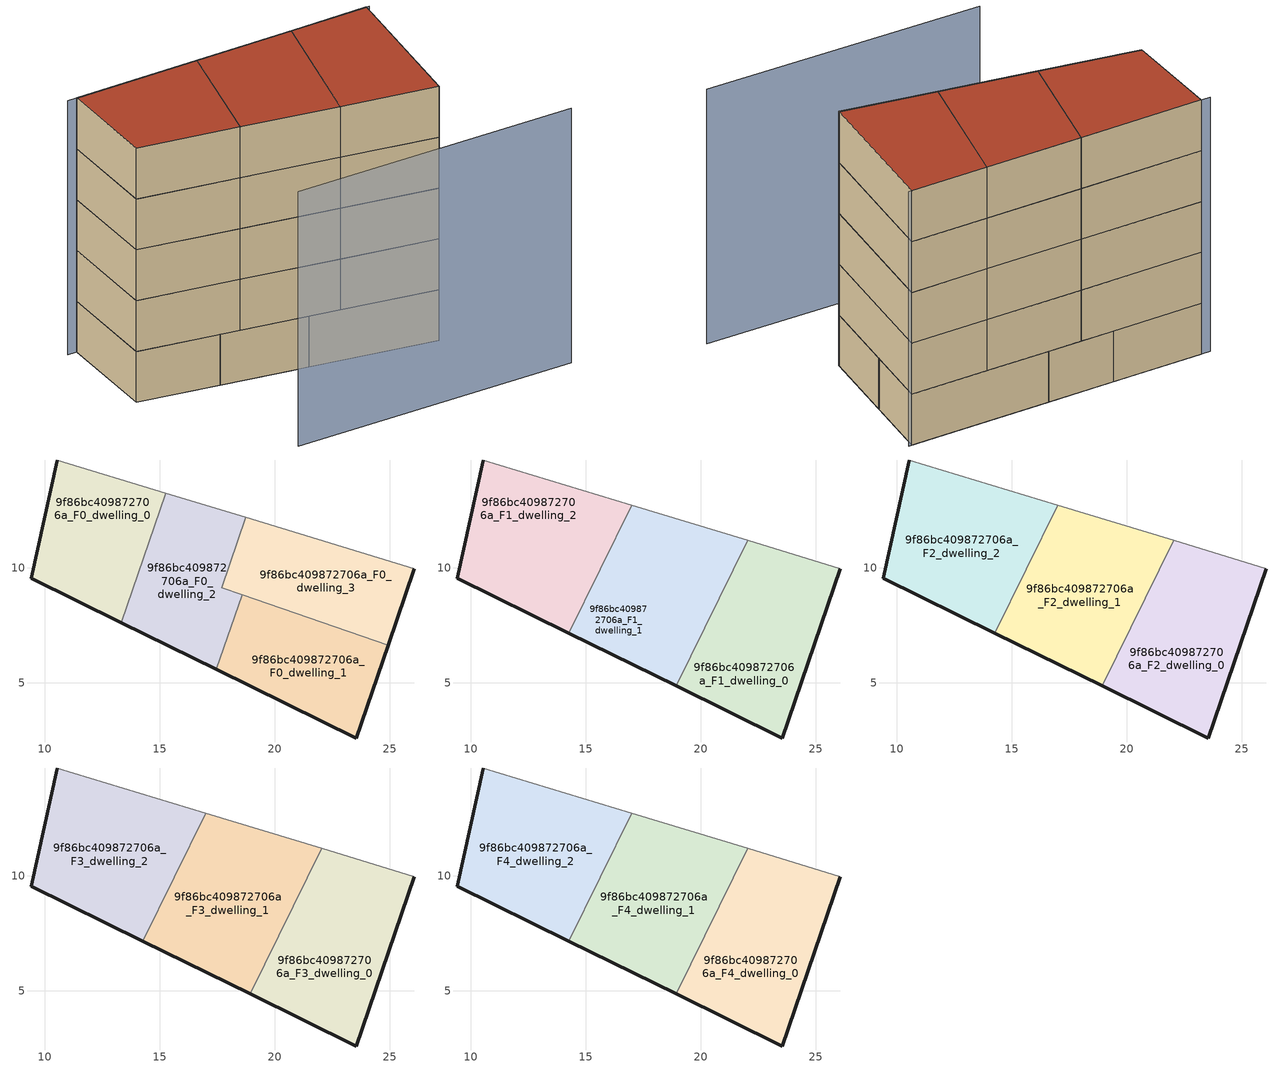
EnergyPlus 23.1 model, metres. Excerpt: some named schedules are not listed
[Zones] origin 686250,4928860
9f86bc409872706a_F0_dwelling_0
 floor ground (EU_floor_Construction): 13.33,7.62 15.27,13.25 10.55,14.69 9.41,9.55 z0
 wall outside (EU_wall_Construction): 13.33,7.62 9.41,9.55 10.55,14.69 z0:3
 wall adiabatic (EU_wall_Construction): 10.55,14.69 15.27,13.25 z0:3
 wall to 9f86bc409872706a_F0_dwelling_2 (EU_wall_Construction): 15.27,13.25 13.33,7.62 z0:3
9f86bc409872706a_F0_dwelling_1
 floor ground (EU_floor_Construction): 23.54,2.61 24.93,6.64 18.58,8.83 17.46,5.59 z0
 wall outside (EU_wall_Construction): 24.93,6.64 23.54,2.61 17.46,5.59 z0:3
 wall to 9f86bc409872706a_F0_dwelling_2 (EU_wall_Construction): 17.46,5.59 18.58,8.83 z0:3
 wall to 9f86bc409872706a_F0_dwelling_3 (EU_wall_Construction): 18.58,8.83 24.93,6.64 z0:3
9f86bc409872706a_F0_dwelling_2
 floor ground (EU_floor_Construction): 17.46,5.59 18.58,8.83 17.69,9.14 18.74,12.2 15.27,13.25 13.33,7.62 z0
 wall outside (EU_wall_Construction): 17.46,5.59 13.33,7.62 z0:3
 wall adiabatic (EU_wall_Construction): 15.27,13.25 18.74,12.2 z0:3
 wall to 9f86bc409872706a_F0_dwelling_3 (EU_wall_Construction): 18.74,12.2 17.69,9.14 18.58,8.83 z0:3
9f86bc409872706a_F0_dwelling_3
 floor ground (EU_floor_Construction): 24.93,6.64 26.07,9.97 18.74,12.2 17.69,9.14 z0
 wall outside (EU_wall_Construction): 26.07,9.97 24.93,6.64 z0:3
 wall adiabatic (EU_wall_Construction): 18.74,12.2 26.07,9.97 z0:3
9f86bc409872706a_F1_dwelling_0
 floor to 9f86bc409872706a_F0_dwelling_1 (EU_floor_Construction): 23.54,2.61 24.93,6.64 20.55,8.15 18.94,4.87 z3
 floor to 9f86bc409872706a_F0_dwelling_3 (EU_floor_Construction): 24.93,6.64 26.07,9.97 22.04,11.19 20.55,8.15 z3
 wall outside (EU_wall_Construction): 26.07,9.97 23.54,2.61 18.94,4.87 z3:6
 wall to 9f86bc409872706a_F1_dwelling_1 (EU_wall_Construction): 18.94,4.87 22.04,11.19 z3:6
 wall adiabatic (EU_wall_Construction): 22.04,11.19 26.07,9.97 z3:6
9f86bc409872706a_F1_dwelling_1
 floor to 9f86bc409872706a_F0_dwelling_2 (EU_floor_Construction): 17.46,5.59 18.58,8.83 17.69,9.14 18.74,12.2 16.99,12.73 14.27,7.16 z3
 floor to 9f86bc409872706a_F0_dwelling_1 (EU_floor_Construction): 18.94,4.87 20.55,8.15 18.58,8.83 17.46,5.59 z3
 floor to 9f86bc409872706a_F0_dwelling_3 (EU_floor_Construction): 20.55,8.15 22.04,11.19 18.74,12.2 17.69,9.14 z3
 wall outside (EU_wall_Construction): 18.94,4.87 14.27,7.16 z3:6
 wall to 9f86bc409872706a_F1_dwelling_2 (EU_wall_Construction): 14.27,7.16 16.99,12.73 z3:6
 wall adiabatic (EU_wall_Construction): 16.99,12.73 22.04,11.19 z3:6
9f86bc409872706a_F1_dwelling_2
 floor to 9f86bc409872706a_F0_dwelling_0 (EU_floor_Construction): 13.33,7.62 15.27,13.25 10.55,14.69 9.41,9.55 z3
 floor to 9f86bc409872706a_F0_dwelling_2 (EU_floor_Construction): 14.27,7.16 16.99,12.73 15.27,13.25 13.33,7.62 z3
 wall outside (EU_wall_Construction): 14.27,7.16 9.41,9.55 10.55,14.69 z3:6
 wall adiabatic (EU_wall_Construction): 10.55,14.69 16.99,12.73 z3:6
9f86bc409872706a_F2_dwelling_0
 floor to 9f86bc409872706a_F1_dwelling_0 (EU_floor_Construction): 23.54,2.61 26.07,9.97 22.04,11.19 18.94,4.87 z6
 wall outside (EU_wall_Construction): 26.07,9.97 23.54,2.61 18.94,4.87 z6:9
 wall to 9f86bc409872706a_F2_dwelling_1 (EU_wall_Construction): 18.94,4.87 22.04,11.19 z6:9
 wall adiabatic (EU_wall_Construction): 22.04,11.19 26.07,9.97 z6:9
9f86bc409872706a_F2_dwelling_1
 floor to 9f86bc409872706a_F1_dwelling_1 (EU_floor_Construction): 18.94,4.87 22.04,11.19 16.99,12.73 14.27,7.16 z6
 wall outside (EU_wall_Construction): 18.94,4.87 14.27,7.16 z6:9
 wall to 9f86bc409872706a_F2_dwelling_2 (EU_wall_Construction): 14.27,7.16 16.99,12.73 z6:9
 wall adiabatic (EU_wall_Construction): 16.99,12.73 22.04,11.19 z6:9
9f86bc409872706a_F2_dwelling_2
 floor to 9f86bc409872706a_F1_dwelling_2 (EU_floor_Construction): 14.27,7.16 16.99,12.73 10.55,14.69 9.41,9.55 z6
 wall outside (EU_wall_Construction): 14.27,7.16 9.41,9.55 10.55,14.69 z6:9
 wall adiabatic (EU_wall_Construction): 10.55,14.69 16.99,12.73 z6:9
9f86bc409872706a_F3_dwelling_0
 floor to 9f86bc409872706a_F2_dwelling_0 (EU_floor_Construction): 23.54,2.61 26.07,9.97 22.04,11.19 18.94,4.87 z9
 wall outside (EU_wall_Construction): 26.07,9.97 23.54,2.61 18.94,4.87 z9:12
 wall to 9f86bc409872706a_F3_dwelling_1 (EU_wall_Construction): 18.94,4.87 22.04,11.19 z9:12
 wall adiabatic (EU_wall_Construction): 22.04,11.19 26.07,9.97 z9:12
9f86bc409872706a_F3_dwelling_1
 floor to 9f86bc409872706a_F2_dwelling_1 (EU_floor_Construction): 18.94,4.87 22.04,11.19 16.99,12.73 14.27,7.16 z9
 wall outside (EU_wall_Construction): 18.94,4.87 14.27,7.16 z9:12
 wall to 9f86bc409872706a_F3_dwelling_2 (EU_wall_Construction): 14.27,7.16 16.99,12.73 z9:12
 wall adiabatic (EU_wall_Construction): 16.99,12.73 22.04,11.19 z9:12
9f86bc409872706a_F3_dwelling_2
 floor to 9f86bc409872706a_F2_dwelling_2 (EU_floor_Construction): 14.27,7.16 16.99,12.73 10.55,14.69 9.41,9.55 z9
 wall outside (EU_wall_Construction): 14.27,7.16 9.41,9.55 10.55,14.69 z9:12
 wall adiabatic (EU_wall_Construction): 10.55,14.69 16.99,12.73 z9:12
9f86bc409872706a_F4_dwelling_0
 floor to 9f86bc409872706a_F3_dwelling_0 (EU_floor_Construction): 23.54,2.61 26.07,9.97 22.04,11.19 18.94,4.87 z12
 wall outside (EU_wall_Construction): 26.07,9.97 23.54,2.61 18.94,4.87 z12:15
 wall to 9f86bc409872706a_F4_dwelling_1 (EU_wall_Construction): 18.94,4.87 22.04,11.19 z12:15
 wall adiabatic (EU_wall_Construction): 22.04,11.19 26.07,9.97 z12:15
 roof outside (EU_roof_Construction): 26.07,9.97 23.54,2.61 18.94,4.87 22.04,11.19 z15
9f86bc409872706a_F4_dwelling_1
 floor to 9f86bc409872706a_F3_dwelling_1 (EU_floor_Construction): 18.94,4.87 22.04,11.19 16.99,12.73 14.27,7.16 z12
 wall outside (EU_wall_Construction): 18.94,4.87 14.27,7.16 z12:15
 wall to 9f86bc409872706a_F4_dwelling_2 (EU_wall_Construction): 14.27,7.16 16.99,12.73 z12:15
 wall adiabatic (EU_wall_Construction): 16.99,12.73 22.04,11.19 z12:15
 roof outside (EU_roof_Construction): 22.04,11.19 18.94,4.87 14.27,7.16 16.99,12.73 z15
9f86bc409872706a_F4_dwelling_2
 floor to 9f86bc409872706a_F3_dwelling_2 (EU_floor_Construction): 14.27,7.16 16.99,12.73 10.55,14.69 9.41,9.55 z12
 wall outside (EU_wall_Construction): 14.27,7.16 9.41,9.55 10.55,14.69 z12:15
 wall adiabatic (EU_wall_Construction): 10.55,14.69 16.99,12.73 z12:15
 roof outside (EU_roof_Construction): 16.99,12.73 14.27,7.16 9.41,9.55 10.55,14.69 z15
shading: 12.16,1.21 26.63,-3.38 / 26.22,9.92 10.08,14.83 z0:15
[Building]
EU S2 Campaign: North Axis=0; Terrain=City; Solar Distribution=FullExterior
[Site:Location]
Bologna: Latitude=44.5; Longitude=11.25; Time Zone=1; Elevation=37
[SizingPeriod:WeatherFileDays]
AnnualSizingPeriod: Begin Month=1; Begin Day of Month=1; End Month=12; End Day of Month=31; Day of Week for Start Day=Monday; Use Weather File Daylight Saving Period=No; Use Weather File Rain and Snow Indicators=No
[MATERIAL]
EU_InternalMass_Material: Roughness=MediumRough; Thickness=0.1; Conductivity=1; Density=1800; Specific Heat=900; Thermal Absorptance=0.9; Solar Absorptance=0.7; Visible Absorptance=0.7
[MATERIAL:NOMASS] Roughness=MediumRough; Thermal Absorptance=0.9; Solar Absorptance=0.7; Visible Absorptance=0.7
Name | Thermal Resistance
EU_wall_NoMass | 0.905828
EU_roof_NoMass | 0.37593
EU_floor_NoMass | 0.67114
[CONSTRUCTION]
EU_wall_Construction: EU_wall_NoMass
EU_roof_Construction: EU_roof_NoMass
EU_floor_Construction: EU_floor_NoMass
EU_InternalMass_Construction: EU_InternalMass_Material
[ZONE] Type=1; Multiplier=1; Ceiling Height=autocalculate; Floor Area=autocalculate; Part of Total Floor Area=Yes
Name | Volume
9f86bc409872706a_F0_dwelling_0 | 77.51
9f86bc409872706a_F1_dwelling_0; 9f86bc409872706a_F2_dwelling_0; 9f86bc409872706a_F3_dwelling_0; 9f86bc409872706a_F4_dwelling_0; 9f86bc409872706a_F1_dwelling_1; 9f86bc409872706a_F2_dwelling_1; 9f86bc409872706a_F3_dwelling_1; 9f86bc409872706a_F4_dwelling_1 | 103.354
9f86bc409872706a_F0_dwelling_1 | 77.5056
9f86bc409872706a_F0_dwelling_2 | 77.5093
9f86bc409872706a_F1_dwelling_2; 9f86bc409872706a_F2_dwelling_2; 9f86bc409872706a_F3_dwelling_2; 9f86bc409872706a_F4_dwelling_2 | 103.358
9f86bc409872706a_F0_dwelling_3 | 77.5188
[INTERNALMASS] Construction=EU_InternalMass_Construction
Name | Zone or ZoneList | Surface Area
9f86bc409872706a_F0_dwelling_0_EU_InternalMass | 9f86bc409872706a_F0_dwelling_0 | 25.8362
9f86bc409872706a_F0_dwelling_1_EU_InternalMass | 9f86bc409872706a_F0_dwelling_1 | 25.8349
9f86bc409872706a_F0_dwelling_2_EU_InternalMass | 9f86bc409872706a_F0_dwelling_2 | 25.8365
9f86bc409872706a_F0_dwelling_3_EU_InternalMass | 9f86bc409872706a_F0_dwelling_3 | 25.8394
9f86bc409872706a_F1_dwelling_0_EU_InternalMass | 9f86bc409872706a_F1_dwelling_0 | 34.4513
9f86bc409872706a_F1_dwelling_1_EU_InternalMass | 9f86bc409872706a_F1_dwelling_1 | 34.4512
9f86bc409872706a_F1_dwelling_2_EU_InternalMass | 9f86bc409872706a_F1_dwelling_2 | 34.4524
9f86bc409872706a_F2_dwelling_0_EU_InternalMass | 9f86bc409872706a_F2_dwelling_0 | 34.4513
9f86bc409872706a_F2_dwelling_1_EU_InternalMass | 9f86bc409872706a_F2_dwelling_1 | 34.4512
9f86bc409872706a_F2_dwelling_2_EU_InternalMass | 9f86bc409872706a_F2_dwelling_2 | 34.4524
9f86bc409872706a_F3_dwelling_0_EU_InternalMass | 9f86bc409872706a_F3_dwelling_0 | 34.4513
9f86bc409872706a_F3_dwelling_1_EU_InternalMass | 9f86bc409872706a_F3_dwelling_1 | 34.4512
9f86bc409872706a_F3_dwelling_2_EU_InternalMass | 9f86bc409872706a_F3_dwelling_2 | 34.4524
9f86bc409872706a_F4_dwelling_0_EU_InternalMass | 9f86bc409872706a_F4_dwelling_0 | 34.4513
9f86bc409872706a_F4_dwelling_1_EU_InternalMass | 9f86bc409872706a_F4_dwelling_1 | 34.4512
9f86bc409872706a_F4_dwelling_2_EU_InternalMass | 9f86bc409872706a_F4_dwelling_2 | 34.4524
[OTHEREQUIPMENT] Fuel Type=Electricity; Design Level Calculation Method=Watts/Area; Power per Zone Floor Area=1; Fraction Latent=0; Fraction Radiant=0; Fraction Lost=0; Carbon Dioxide Generation Rate=0; EndUse Subcategory=EU_Step8_InternalGains
Name | Zone or ZoneList or Space or SpaceList | Schedule
EU_Step8_InternalGain_9f86bc409872706a_F0_dwelling_0_f000 | 9f86bc409872706a_F0_dwelling_0 | EU_Step8_GainSchedule_9f86bc409872706a_F0_dwelling_0_f000
EU_Step8_InternalGain_9f86bc409872706a_F0_dwelling_1_f000 | 9f86bc409872706a_F0_dwelling_1 | EU_Step8_GainSchedule_9f86bc409872706a_F0_dwelling_1_f000
EU_Step8_InternalGain_9f86bc409872706a_F0_dwelling_2_f000 | 9f86bc409872706a_F0_dwelling_2 | EU_Step8_GainSchedule_9f86bc409872706a_F0_dwelling_2_f000
EU_Step8_InternalGain_9f86bc409872706a_F0_dwelling_3_f000 | 9f86bc409872706a_F0_dwelling_3 | EU_Step8_GainSchedule_9f86bc409872706a_F0_dwelling_3_f000
EU_Step8_InternalGain_9f86bc409872706a_F1_dwelling_0_f000 | 9f86bc409872706a_F1_dwelling_0 | EU_Step8_GainSchedule_9f86bc409872706a_F1_dwelling_0_f000
EU_Step8_InternalGain_9f86bc409872706a_F1_dwelling_1_f000 | 9f86bc409872706a_F1_dwelling_1 | EU_Step8_GainSchedule_9f86bc409872706a_F1_dwelling_1_f000
EU_Step8_InternalGain_9f86bc409872706a_F1_dwelling_2_f000 | 9f86bc409872706a_F1_dwelling_2 | EU_Step8_GainSchedule_9f86bc409872706a_F1_dwelling_2_f000
EU_Step8_InternalGain_9f86bc409872706a_F2_dwelling_0_f000 | 9f86bc409872706a_F2_dwelling_0 | EU_Step8_GainSchedule_9f86bc409872706a_F2_dwelling_0_f000
EU_Step8_InternalGain_9f86bc409872706a_F2_dwelling_1_f000 | 9f86bc409872706a_F2_dwelling_1 | EU_Step8_GainSchedule_9f86bc409872706a_F2_dwelling_1_f000
EU_Step8_InternalGain_9f86bc409872706a_F2_dwelling_2_f000 | 9f86bc409872706a_F2_dwelling_2 | EU_Step8_GainSchedule_9f86bc409872706a_F2_dwelling_2_f000
EU_Step8_InternalGain_9f86bc409872706a_F3_dwelling_0_f000 | 9f86bc409872706a_F3_dwelling_0 | EU_Step8_GainSchedule_9f86bc409872706a_F3_dwelling_0_f000
EU_Step8_InternalGain_9f86bc409872706a_F3_dwelling_1_f000 | 9f86bc409872706a_F3_dwelling_1 | EU_Step8_GainSchedule_9f86bc409872706a_F3_dwelling_1_f000
EU_Step8_InternalGain_9f86bc409872706a_F3_dwelling_2_f000 | 9f86bc409872706a_F3_dwelling_2 | EU_Step8_GainSchedule_9f86bc409872706a_F3_dwelling_2_f000
EU_Step8_InternalGain_9f86bc409872706a_F4_dwelling_0_f000 | 9f86bc409872706a_F4_dwelling_0 | EU_Step8_GainSchedule_9f86bc409872706a_F4_dwelling_0_f000
EU_Step8_InternalGain_9f86bc409872706a_F4_dwelling_1_f000 | 9f86bc409872706a_F4_dwelling_1 | EU_Step8_GainSchedule_9f86bc409872706a_F4_dwelling_1_f000
EU_Step8_InternalGain_9f86bc409872706a_F4_dwelling_2_f000 | 9f86bc409872706a_F4_dwelling_2 | EU_Step8_GainSchedule_9f86bc409872706a_F4_dwelling_2_f000
[ZONEVENTILATION:DESIGNFLOWRATE] Schedule=EU_AlwaysOn; Design Flow Rate Calculation Method=AirChanges/Hour; Air Changes per Hour=0.73129; Ventilation Type=Natural; Fan Pressure Rise=0; Fan Total Efficiency=1; Constant Term Coefficient=1; Temperature Term Coefficient=0; Velocity Term Coefficient=0; Velocity Squared Term Coefficient=0; Minimum Indoor Temperature=-100; Maximum Indoor Temperature=100; Delta Temperature=-100; Minimum Outdoor Temperature=-100; Maximum Outdoor Temperature=100; Maximum Wind Speed=40
Name | Zone or ZoneList or Space or SpaceList
EU_ConstantAir_9f86bc409872706a_F0_dwelling_0 | 9f86bc409872706a_F0_dwelling_0
EU_ConstantAir_9f86bc409872706a_F0_dwelling_1 | 9f86bc409872706a_F0_dwelling_1
EU_ConstantAir_9f86bc409872706a_F0_dwelling_2 | 9f86bc409872706a_F0_dwelling_2
EU_ConstantAir_9f86bc409872706a_F0_dwelling_3 | 9f86bc409872706a_F0_dwelling_3
EU_ConstantAir_9f86bc409872706a_F1_dwelling_0 | 9f86bc409872706a_F1_dwelling_0
EU_ConstantAir_9f86bc409872706a_F1_dwelling_1 | 9f86bc409872706a_F1_dwelling_1
EU_ConstantAir_9f86bc409872706a_F1_dwelling_2 | 9f86bc409872706a_F1_dwelling_2
EU_ConstantAir_9f86bc409872706a_F2_dwelling_0 | 9f86bc409872706a_F2_dwelling_0
EU_ConstantAir_9f86bc409872706a_F2_dwelling_1 | 9f86bc409872706a_F2_dwelling_1
EU_ConstantAir_9f86bc409872706a_F2_dwelling_2 | 9f86bc409872706a_F2_dwelling_2
EU_ConstantAir_9f86bc409872706a_F3_dwelling_0 | 9f86bc409872706a_F3_dwelling_0
EU_ConstantAir_9f86bc409872706a_F3_dwelling_1 | 9f86bc409872706a_F3_dwelling_1
EU_ConstantAir_9f86bc409872706a_F3_dwelling_2 | 9f86bc409872706a_F3_dwelling_2
EU_ConstantAir_9f86bc409872706a_F4_dwelling_0 | 9f86bc409872706a_F4_dwelling_0
EU_ConstantAir_9f86bc409872706a_F4_dwelling_1 | 9f86bc409872706a_F4_dwelling_1
EU_ConstantAir_9f86bc409872706a_F4_dwelling_2 | 9f86bc409872706a_F4_dwelling_2
[HVACTEMPLATE:THERMOSTAT] Constant Heating Setpoint=20; Constant Cooling Setpoint=50
EU_HeatOnly_9f86bc409872706a_F0_dwelling_0; EU_HeatOnly_9f86bc409872706a_F0_dwelling_1; EU_HeatOnly_9f86bc409872706a_F0_dwelling_2; EU_HeatOnly_9f86bc409872706a_F0_dwelling_3; EU_HeatOnly_9f86bc409872706a_F1_dwelling_0; EU_HeatOnly_9f86bc409872706a_F1_dwelling_1; EU_HeatOnly_9f86bc409872706a_F1_dwelling_2; EU_HeatOnly_9f86bc409872706a_F2_dwelling_0; EU_HeatOnly_9f86bc409872706a_F2_dwelling_1; EU_HeatOnly_9f86bc409872706a_F2_dwelling_2; EU_HeatOnly_9f86bc409872706a_F3_dwelling_0; EU_HeatOnly_9f86bc409872706a_F3_dwelling_1; EU_HeatOnly_9f86bc409872706a_F3_dwelling_2; EU_HeatOnly_9f86bc409872706a_F4_dwelling_0; EU_HeatOnly_9f86bc409872706a_F4_dwelling_1; EU_HeatOnly_9f86bc409872706a_F4_dwelling_2
[HVACTEMPLATE:ZONE:IDEALLOADSAIRSYSTEM] System Availability Schedule=EU_AlwaysOn; Maximum Heating Supply Air Temperature=50; Minimum Cooling Supply Air Temperature=13; Maximum Heating Supply Air Humidity Ratio=0.0156; Minimum Cooling Supply Air Humidity Ratio=0.0077; Heating Limit=NoLimit; Cooling Limit=NoLimit; Heating Availability Schedule=EU_AlwaysOn; Cooling Availability Schedule=EU_CoolingOff; Dehumidification Control Type=ConstantSensibleHeatRatio; Cooling Sensible Heat Ratio=0.7; Dehumidification Setpoint=60; Humidification Control Type=None; Humidification Setpoint=30; Outdoor Air Method=None; Outdoor Air Flow Rate per Person=0.00944; Outdoor Air Flow Rate per Zone Floor Area=0; Outdoor Air Flow Rate per Zone=0; Demand Controlled Ventilation Type=None; Outdoor Air Economizer Type=NoEconomizer; Heat Recovery Type=None; Sensible Heat Recovery Effectiveness=0.7; Latent Heat Recovery Effectiveness=0.65
Name | Template Thermostat
9f86bc409872706a_F0_dwelling_0 | EU_HeatOnly_9f86bc409872706a_F0_dwelling_0
9f86bc409872706a_F0_dwelling_1 | EU_HeatOnly_9f86bc409872706a_F0_dwelling_1
9f86bc409872706a_F0_dwelling_2 | EU_HeatOnly_9f86bc409872706a_F0_dwelling_2
9f86bc409872706a_F0_dwelling_3 | EU_HeatOnly_9f86bc409872706a_F0_dwelling_3
9f86bc409872706a_F1_dwelling_0 | EU_HeatOnly_9f86bc409872706a_F1_dwelling_0
9f86bc409872706a_F1_dwelling_1 | EU_HeatOnly_9f86bc409872706a_F1_dwelling_1
9f86bc409872706a_F1_dwelling_2 | EU_HeatOnly_9f86bc409872706a_F1_dwelling_2
9f86bc409872706a_F2_dwelling_0 | EU_HeatOnly_9f86bc409872706a_F2_dwelling_0
9f86bc409872706a_F2_dwelling_1 | EU_HeatOnly_9f86bc409872706a_F2_dwelling_1
9f86bc409872706a_F2_dwelling_2 | EU_HeatOnly_9f86bc409872706a_F2_dwelling_2
9f86bc409872706a_F3_dwelling_0 | EU_HeatOnly_9f86bc409872706a_F3_dwelling_0
9f86bc409872706a_F3_dwelling_1 | EU_HeatOnly_9f86bc409872706a_F3_dwelling_1
9f86bc409872706a_F3_dwelling_2 | EU_HeatOnly_9f86bc409872706a_F3_dwelling_2
9f86bc409872706a_F4_dwelling_0 | EU_HeatOnly_9f86bc409872706a_F4_dwelling_0
9f86bc409872706a_F4_dwelling_1 | EU_HeatOnly_9f86bc409872706a_F4_dwelling_1
9f86bc409872706a_F4_dwelling_2 | EU_HeatOnly_9f86bc409872706a_F4_dwelling_2
[SIZING:ZONE] Zone Cooling Design Supply Air Temperature Input Method=SupplyAirTemperature; Zone Cooling Design Supply Air Temperature=13; Zone Heating Design Supply Air Temperature Input Method=SupplyAirTemperature; Zone Heating Design Supply Air Temperature=50; Zone Cooling Design Supply Air Humidity Ratio=0.008; Zone Heating Design Supply Air Humidity Ratio=0.008; Cooling Design Air Flow Method=DesignDay; Cooling Design Air Flow Rate=0; Cooling Minimum Air Flow per Zone Floor Area=0.000762; Cooling Minimum Air Flow=0; Cooling Minimum Air Flow Fraction=0.2; Heating Design Air Flow Method=DesignDay; Heating Design Air Flow Rate=0; Heating Maximum Air Flow per Zone Floor Area=0.002032; Heating Maximum Air Flow=0.141576; Heating Maximum Air Flow Fraction=0.3; Account for Dedicated Outdoor Air System=No; Dedicated Outdoor Air System Control Strategy=NeutralSupplyAir; Dedicated Outdoor Air Low Setpoint Temperature for Design=autosize; Dedicated Outdoor Air High Setpoint Temperature for Design=autosize; Zone Load Sizing Method=Sensible Load Only No Latent Load; Zone Latent Cooling Design Supply Air Humidity Ratio Input Method=HumidityRatioDifference; Zone Cooling Design Supply Air Humidity Ratio Difference=0.005; Zone Latent Heating Design Supply Air Humidity Ratio Input Method=HumidityRatioDifference; Zone Humidification Design Supply Air Humidity Ratio Difference=0.005
9f86bc409872706a_F0_dwelling_0; 9f86bc409872706a_F0_dwelling_1; 9f86bc409872706a_F0_dwelling_2; 9f86bc409872706a_F0_dwelling_3; 9f86bc409872706a_F1_dwelling_0
